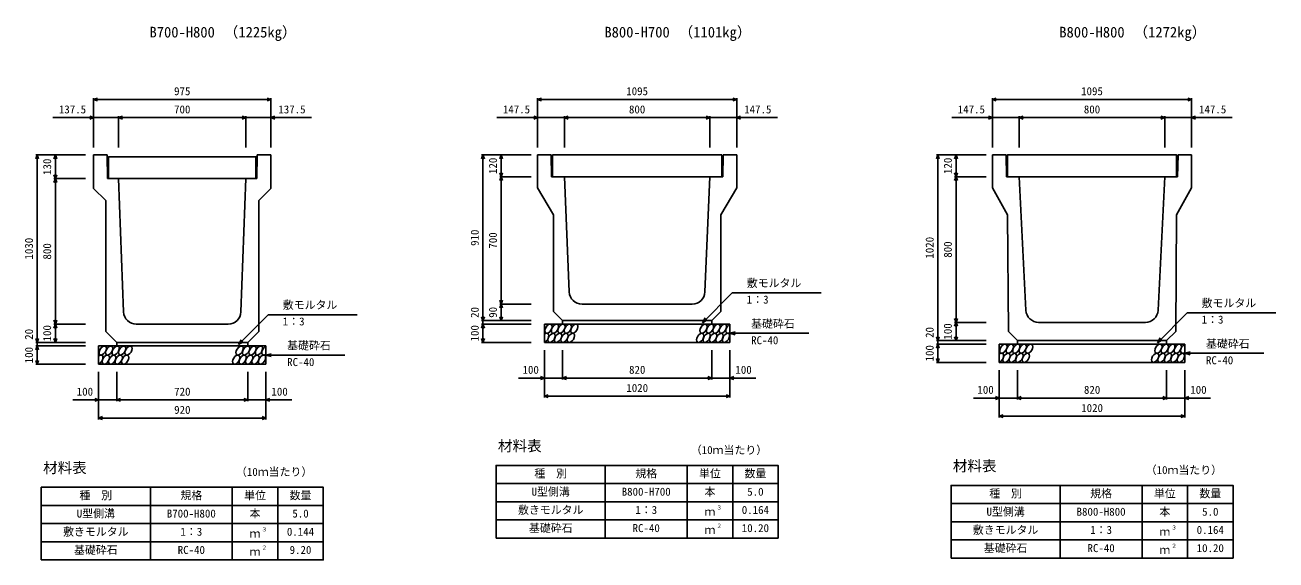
# Model space of a CAD drawing. Units: millimetres, scale not verified. Extents: x -33600 to 33600, y -11880 to 11880.
# Drawn here: x 4340 to 11215, y 1484 to 4424 of the extents above; entities that cross this region are included whole.
import ezdxf
from ezdxf.enums import TextEntityAlignment as Align

# ---------------------------------------------------------------- set-up
doc = ezdxf.new("R2010")
doc.units = ezdxf.units.MM
doc.header["$LTSCALE"] = 40
for name, color, linetype, lineweight in [('0-0_DIM', 7, 'Continuous', 25), ('0-2_HATCH', 6, 'Continuous', 25), ('0-3_HYO', 3, 'Continuous', 25), ('0-4_HYO2', 4, 'Continuous', 25), ('0-5_OUTLINE', 3, 'Continuous', 25), ('0-6_TXT', 7, 'Continuous', 25)]:
    doc.layers.add(name, color=color, linetype=linetype, lineweight=lineweight)
doc.styles.add('ＭＳ ゴシック', font='')
doc.styles.get('ＭＳ ゴシック').set_extended_font_data('MS Gothic')

msp = doc.modelspace()

# ---------------------------------------------------------------- linework, layer by layer
at = {"layer": '0-0_DIM'}
for p, q in [((4716.5, 4022.48), (4716.5, 3749.98)), ((5691.5, 4014.98), (4716.5, 4014.98)), ((5691.5, 4022.48), (5691.5, 3749.98)), ((7156.5, 4022.48), (7156.5, 3749.98)), ((8251.5, 4014.98), (7156.5, 4014.98)), ((8251.5, 4022.48), (8251.5, 3749.98)), ((9656.5, 4022.48), (9656.5, 3749.98)), ((10751.5, 4014.98), (9656.5, 4014.98)), ((10751.5, 4022.48), (10751.5, 3749.98)), ((4854, 3922.48), (4854, 3749.98)), ((5554, 3922.48), (5554, 3749.98)), ((7304, 3922.48), (7304, 3749.98)), ((8104, 3922.48), (8104, 3749.98)), ((9804, 3922.48), (9804, 3749.98)), ((10604, 3922.48), (10604, 3749.98)), ((4493.12, 3914.98), (4716.5, 3914.98)), ((4854, 3914.98), (4716.5, 3914.98)), ((4854, 3914.98), (5554, 3914.98)), ((5554, 3914.98), (5691.5, 3914.98)), ((5914.87, 3914.98), (5691.5, 3914.98)), ((6933.12, 3914.98), (7156.5, 3914.98)), ((7304, 3914.98), (7156.5, 3914.98)), ((7304, 3914.98), (8104, 3914.98)), ((8104, 3914.98), (8251.5, 3914.98)), ((8474.87, 3914.98), (8251.5, 3914.98)), ((9433.12, 3914.98), (9656.5, 3914.98)), ((9804, 3914.98), (9656.5, 3914.98)), ((9804, 3914.98), (10604, 3914.98)), ((10604, 3914.98), (10751.5, 3914.98)), ((10974.87, 3914.98), (10751.5, 3914.98)), ((4399, 3709.98), (4671.5, 3709.98)), ((4406.5, 3709.98), (4406.5, 2679.98)), ((4506.5, 3709.98), (4506.5, 3579.98)), ((6849, 3709.98), (7121.5, 3709.98)), ((6856.5, 3709.98), (6856.5, 2799.98)), ((6956.5, 3709.98), (6956.5, 3589.98)), ((9349, 3709.98), (9621.5, 3709.98)), ((9356.5, 3709.98), (9356.5, 2689.98)), ((9456.5, 3709.98), (9456.5, 3589.98)), ((4499, 3579.98), (4671.5, 3579.98)), ((4506.5, 3579.98), (4506.5, 2779.98)), ((6949, 3589.98), (7121.5, 3589.98)), ((6956.5, 3589.98), (6956.5, 2889.98)), ((9449, 3589.98), (9621.5, 3589.98)), ((9456.5, 3589.98), (9456.5, 2789.98)), ((6949, 2889.98), (7121.5, 2889.98)), ((6956.5, 2889.98), (6956.5, 2799.98)), ((8227.02, 2951.79), (8063.36, 2788.14)), ((8227.02, 2951.79), (8714.95, 2951.79)), ((5677.02, 2831.79), (5513.36, 2668.14)), ((5677.02, 2831.79), (6164.95, 2831.79)), ((10727.02, 2841.79), (10563.36, 2678.14)), ((10727.02, 2841.79), (11214.95, 2841.79)), ((4499, 2779.98), (4671.5, 2779.98)), ((4506.5, 2779.98), (4506.5, 2679.98)), ((6849, 2799.98), (7121.5, 2799.98)), ((6849, 2779.98), (7121.5, 2779.98)), ((8063.36, 2788.14), (8078.36, 2814.12)), ((8063.36, 2788.14), (8089.34, 2803.14)), ((9449, 2789.98), (9621.5, 2789.98)), ((9456.5, 2789.98), (9456.5, 2689.98)), ((5513.36, 2668.14), (5528.36, 2694.12)), ((5513.36, 2668.14), (5539.34, 2683.14)), ((8214, 2729.98), (8242.97, 2737.75)), ((8214, 2729.98), (8647.31, 2729.98)), ((8214, 2729.98), (8242.97, 2722.22)), ((9349, 2689.98), (9621.5, 2689.98)), ((10563.36, 2678.14), (10578.36, 2704.12)), ((10563.36, 2678.14), (10589.35, 2693.14)), ((4399, 2679.98), (4671.5, 2679.98)), ((4399, 2659.98), (4671.5, 2659.98)), ((5664, 2609.98), (5692.97, 2617.75)), ((6849, 2679.98), (7121.5, 2679.98)), ((7194, 2376.56), (7194, 2637.92)), ((7294, 2476.56), (7294, 2637.92)), ((8114, 2476.56), (8114, 2637.92)), ((8214, 2376.56), (8214, 2637.92)), ((9349, 2669.98), (9621.5, 2669.98)), ((10714, 2619.98), (10742.97, 2627.75)), ((10714, 2619.98), (11147.31, 2619.98)), ((10714, 2619.98), (10742.97, 2612.22)), ((4399, 2559.98), (4671.5, 2559.98)), ((5664, 2609.98), (6097.31, 2609.98)), ((5664, 2609.98), (5692.97, 2602.22)), ((9349, 2569.98), (9621.5, 2569.98)), ((4744, 2256.56), (4744, 2517.92)), ((4844, 2356.56), (4844, 2517.92)), ((5564, 2356.56), (5564, 2517.92)), ((5664, 2256.56), (5664, 2517.92)), ((7194, 2484.06), (7052.2, 2484.06)), ((7194, 2484.06), (7294, 2484.06)), ((7294, 2484.06), (8114, 2484.06)), ((8214, 2484.06), (8114, 2484.06)), ((8214, 2484.06), (8355.79, 2484.06)), ((9694, 2266.56), (9694, 2527.92)), ((9794, 2366.56), (9794, 2527.92)), ((10614, 2366.56), (10614, 2527.92)), ((10714, 2266.56), (10714, 2527.92)), ((4744, 2364.06), (4602.2, 2364.06)), ((4744, 2364.06), (4844, 2364.06)), ((4844, 2364.06), (5564, 2364.06)), ((5664, 2364.06), (5564, 2364.06)), ((5664, 2364.06), (5805.79, 2364.06)), ((7194, 2384.06), (8214, 2384.06)), ((9694, 2374.06), (9552.2, 2374.06)), ((9694, 2374.06), (9794, 2374.06)), ((9794, 2374.06), (10614, 2374.06)), ((10714, 2374.06), (10614, 2374.06)), ((10714, 2374.06), (10855.79, 2374.06)), ((9694, 2274.06), (10714, 2274.06)), ((4744, 2264.06), (5664, 2264.06))]:
    msp.add_line(p, q, dxfattribs=at)
for points in [[(4737.64, 4007.29), (4716.5, 4014.98), (4737.64, 4022.68)], [(5670.35, 4022.68), (5691.5, 4014.98), (5670.35, 4007.29)], [(7177.64, 4007.29), (7156.5, 4014.98), (7177.64, 4022.68)], [(8230.35, 4022.68), (8251.5, 4014.98), (8230.35, 4007.29)], [(9677.64, 4007.29), (9656.5, 4014.98), (9677.64, 4022.68)], [(10730.35, 4022.68), (10751.5, 4014.98), (10730.35, 4007.29)], [(4695.35, 3922.68), (4716.5, 3914.98), (4695.35, 3907.29)], [(4875.14, 3907.29), (4854, 3914.98), (4875.14, 3922.68)], [(5532.85, 3922.68), (5554, 3914.98), (5532.85, 3907.29)], [(5712.64, 3922.68), (5691.5, 3914.98), (5712.64, 3907.29)], [(7135.35, 3922.68), (7156.5, 3914.98), (7135.35, 3907.29)], [(7325.14, 3907.29), (7304, 3914.98), (7325.14, 3922.68)], [(8082.85, 3922.68), (8104, 3914.98), (8082.85, 3907.29)], [(8272.64, 3922.68), (8251.5, 3914.98), (8272.64, 3907.29)], [(9635.35, 3922.68), (9656.5, 3914.98), (9635.35, 3907.29)], [(9825.14, 3907.29), (9804, 3914.98), (9825.14, 3922.68)], [(10582.85, 3922.68), (10604, 3914.98), (10582.85, 3907.29)], [(10772.64, 3922.68), (10751.5, 3914.98), (10772.64, 3907.29)], [(4398.8, 3688.84), (4406.5, 3709.98), (4414.19, 3688.84)], [(4498.8, 3688.84), (4506.5, 3709.98), (4514.19, 3688.84)], [(6848.8, 3688.84), (6856.5, 3709.98), (6864.19, 3688.84)], [(6948.8, 3688.84), (6956.5, 3709.98), (6964.19, 3688.84)], [(9348.8, 3688.84), (9356.5, 3709.98), (9364.19, 3688.84)], [(9448.8, 3688.84), (9456.5, 3709.98), (9464.19, 3688.84)], [(4514.19, 3601.13), (4506.5, 3579.98), (4498.8, 3601.13)], [(4498.8, 3558.84), (4506.5, 3579.98), (4514.19, 3558.84)], [(6964.19, 3611.13), (6956.5, 3589.98), (6948.8, 3611.13)], [(6948.8, 3568.84), (6956.5, 3589.98), (6964.19, 3568.84)], [(9464.19, 3611.13), (9456.5, 3589.98), (9448.8, 3611.13)], [(9448.8, 3568.84), (9456.5, 3589.98), (9464.19, 3568.84)], [(6964.19, 2911.13), (6956.5, 2889.98), (6948.8, 2911.13)], [(6948.8, 2868.84), (6956.5, 2889.98), (6964.19, 2868.84)], [(6864.19, 2821.13), (6856.5, 2799.98), (6848.8, 2821.13)], [(6964.19, 2821.13), (6956.5, 2799.98), (6948.8, 2821.13)], [(4514.19, 2801.13), (4506.5, 2779.98), (4498.8, 2801.13)], [(4498.8, 2758.84), (4506.5, 2779.98), (4514.19, 2758.84)], [(6864.19, 2758.84), (6856.5, 2779.98), (6848.8, 2758.84)], [(6856.5, 2799.98), (6856.5, 2779.98), (6856.5, 2679.98)], [(9464.19, 2811.13), (9456.5, 2789.98), (9448.8, 2811.13)], [(9448.8, 2768.84), (9456.5, 2789.98), (9464.19, 2768.84)], [(4414.19, 2701.13), (4406.5, 2679.98), (4398.8, 2701.13)], [(4514.19, 2701.13), (4506.5, 2679.98), (4498.8, 2701.13)], [(6864.19, 2701.13), (6856.5, 2679.98), (6848.8, 2701.13)], [(9364.19, 2711.13), (9356.5, 2689.98), (9348.8, 2711.13)], [(9356.5, 2689.98), (9356.5, 2669.98), (9356.5, 2569.98)], [(9464.19, 2711.13), (9456.5, 2689.98), (9448.8, 2711.13)], [(4414.19, 2638.84), (4406.5, 2659.98), (4398.8, 2638.84)], [(4406.5, 2679.98), (4406.5, 2659.98), (4406.5, 2559.98)], [(9364.19, 2648.84), (9356.5, 2669.98), (9348.8, 2648.84)], [(4414.19, 2581.13), (4406.5, 2559.98), (4398.8, 2581.13)], [(9364.19, 2591.13), (9356.5, 2569.98), (9348.8, 2591.13)], [(7172.85, 2491.75), (7194, 2484.06), (7172.85, 2476.36)], [(7315.14, 2476.36), (7294, 2484.06), (7315.14, 2491.75)], [(8092.85, 2491.75), (8114, 2484.06), (8092.85, 2476.36)], [(8235.14, 2491.75), (8214, 2484.06), (8235.14, 2476.36)], [(4722.85, 2371.75), (4744, 2364.06), (4722.85, 2356.36)], [(4865.14, 2356.36), (4844, 2364.06), (4865.14, 2371.75)], [(5542.85, 2371.75), (5564, 2364.06), (5542.85, 2356.36)], [(5685.14, 2371.75), (5664, 2364.06), (5685.14, 2356.36)], [(7215.14, 2376.36), (7194, 2384.06), (7215.14, 2391.75)], [(8192.85, 2391.75), (8214, 2384.06), (8192.85, 2376.36)], [(9672.85, 2381.75), (9694, 2374.06), (9672.85, 2366.36)], [(9815.14, 2366.36), (9794, 2374.06), (9815.14, 2381.75)], [(10592.85, 2381.75), (10614, 2374.06), (10592.85, 2366.36)], [(10735.14, 2381.75), (10714, 2374.06), (10735.14, 2366.36)], [(4765.14, 2256.36), (4744, 2264.06), (4765.14, 2271.75)], [(5642.85, 2271.75), (5664, 2264.06), (5642.85, 2256.36)], [(9715.14, 2266.36), (9694, 2274.06), (9715.14, 2281.75)], [(10692.85, 2281.75), (10714, 2274.06), (10692.85, 2266.36)]]:
    msp.add_lwpolyline(points, dxfattribs=at)
at = {"layer": '0-2_HATCH'}
for points in [[(4799, 3579.98), (5609, 3579.98), (5609, 3699.98), (4799, 3699.98)], [(7239, 3589.98), (8169, 3589.98), (8169, 3709.98), (7239, 3709.98)], [(9739, 3589.98), (10669, 3589.98), (10669, 3709.98), (9739, 3709.98)]]:
    msp.add_lwpolyline(points, close=True, dxfattribs=at)
for centre in [(7216.89, 2754.98), (7252.36, 2754.98), (7287.84, 2754.98), (7323.32, 2754.98), (7358.79, 2754.98), (8069.09, 2754.98), (8104.57, 2754.98), (8140.04, 2754.98), (8175.52, 2754.98), (7233.77, 2704.99), (7269.25, 2704.99), (7304.72, 2704.99), (7340.2, 2704.99), (8050.5, 2704.99), (8085.97, 2704.99), (8121.45, 2704.99), (8156.93, 2704.99), (8192.4, 2704.99), (4766.89, 2634.98), (4783.77, 2584.99), (4802.36, 2634.98), (4819.25, 2584.99), (4837.84, 2634.98), (4854.72, 2584.99), (4873.32, 2634.98), (4890.2, 2584.99), (4908.79, 2634.98), (5500.5, 2584.99), (5519.09, 2634.98), (5535.97, 2584.99), (5554.57, 2634.98), (5571.45, 2584.99), (5590.04, 2634.98), (5606.93, 2584.99), (5625.52, 2634.98), (5642.4, 2584.99), (9716.89, 2644.98), (9733.77, 2594.99), (9752.36, 2644.98), (9769.24, 2594.99), (9787.84, 2644.98), (9804.72, 2594.99), (9823.31, 2644.98), (9840.2, 2594.99), (9858.79, 2644.98), (10550.5, 2594.99), (10569.09, 2644.98), (10585.97, 2594.99), (10604.57, 2644.98), (10621.45, 2594.99), (10640.04, 2644.98), (10656.93, 2594.99), (10675.52, 2644.98), (10692.4, 2594.99)]:
    msp.add_ellipse(centre, major_axis=(14.54, 23.54), ratio=0.5792, dxfattribs=at)
for centre, start_param, end_param in [((8211, 2754.98), 0.6666252, 4.1103269), ((7198.29, 2704.99), 3.7419964, 7.318141), ((5661, 2634.98), 0.6666252, 4.1103269), ((9698.29, 2594.99), 3.7419964, 7.318141), ((10711, 2644.98), 0.6666252, 4.1103269), ((4748.29, 2584.99), 3.7419964, 7.318141)]:
    msp.add_ellipse(centre, major_axis=(14.54, 23.54), ratio=0.5792, start_param=start_param, end_param=end_param, dxfattribs=at)
at = {"layer": '0-3_HYO'}
for p, q in [((7529, 2004.11), (7529, 1604.11)), ((7979, 2004.11), (7979, 1604.11)), ((8229, 2004.11), (8229, 1604.11)), ((5029, 1884.11), (5029, 1484.11)), ((5479, 1884.11), (5479, 1484.11)), ((5729, 1884.11), (5729, 1484.11)), ((6929, 1904.11), (8479, 1904.11)), ((10029, 1894.11), (10029, 1494.11)), ((10479, 1894.11), (10479, 1494.11)), ((10729, 1894.11), (10729, 1494.11)), ((9429, 1794.11), (10979, 1794.11)), ((4429, 1784.11), (5979, 1784.11))]:
    msp.add_line(p, q, dxfattribs=at)
for points in [[(6929, 1604.11), (8479, 1604.11), (8479, 2004.11), (6929, 2004.11)], [(4429, 1484.11), (5979, 1484.11), (5979, 1884.11), (4429, 1884.11)], [(9429, 1494.11), (10979, 1494.11), (10979, 1894.11), (9429, 1894.11)]]:
    msp.add_lwpolyline(points, close=True, dxfattribs=at)
at = {"layer": '0-4_HYO2'}
for p, q in [((6929, 1804.11), (8479, 1804.11)), ((4429, 1684.11), (5979, 1684.11)), ((6929, 1704.11), (8479, 1704.11)), ((9429, 1694.11), (10979, 1694.11)), ((4429, 1584.11), (5979, 1584.11)), ((9429, 1594.11), (10979, 1594.11))]:
    msp.add_line(p, q, dxfattribs=at)
at = {"layer": '0-5_OUTLINE'}
for p, q in [((4716.5, 3709.98), (4791.5, 3709.98)), ((4716.5, 3709.98), (4716.5, 3524.98)), ((4791.5, 3709.98), (4794, 3579.98)), ((5616.5, 3709.98), (5614, 3579.98)), ((5616.5, 3709.98), (5691.5, 3709.98)), ((5691.5, 3709.98), (5691.5, 3524.98)), ((7156.5, 3709.98), (7156.5, 3529.98)), ((7156.5, 3709.98), (7231.5, 3709.98)), ((7234, 3589.98), (7231.5, 3709.98)), ((8176.5, 3709.98), (8174, 3589.98)), ((9656.5, 3709.98), (9731.5, 3709.98)), ((9656.5, 3709.98), (9656.5, 3529.98)), ((9731.5, 3709.98), (9734, 3589.98)), ((10751.5, 3709.98), (10751.5, 3529.98)), ((4794, 3579.98), (4854, 3579.98)), ((4881.47, 2847.36), (4854, 3579.98)), ((5554, 3579.98), (5526.52, 2847.36)), ((5554, 3579.98), (5614, 3579.98)), ((7234, 3589.98), (7304, 3589.98)), ((7304, 3589.98), (7331.12, 2956.99)), ((8076.87, 2956.99), (8104, 3589.98)), ((8104, 3589.98), (8174, 3589.98)), ((9734, 3589.98), (9804, 3589.98)), ((9804, 3589.98), (9840.67, 2856.49)), ((10604, 3589.98), (10567.32, 2856.39)), ((10604, 3589.98), (10674, 3589.98)), ((4784, 3459.98), (4716.5, 3524.98)), ((5691.5, 3524.98), (5624, 3459.98)), ((7156.5, 3529.98), (7244, 3379.98)), ((8251.5, 3529.98), (8164, 3379.98)), ((4784, 2739.98), (4784, 3459.98)), ((5624, 2739.98), (5624, 3459.98)), ((7244, 3379.98), (7244, 2849.98)), ((8164, 3379.98), (8164, 2849.98)), ((7401.06, 2889.98), (8006.93, 2889.98)), ((7294, 2799.98), (7244, 2849.98)), ((8114, 2799.98), (8164, 2849.98)), ((4951.42, 2779.98), (5456.57, 2779.98)), ((8214, 2779.98), (7194, 2779.98)), ((7194, 2779.98), (7194, 2679.98)), ((7294, 2799.98), (8114, 2799.98)), ((7294, 2779.98), (7294, 2799.98)), ((8114, 2779.98), (8114, 2799.98)), ((8214, 2779.98), (8214, 2679.98)), ((9910.58, 2789.98), (10497.45, 2789.98)), ((4844, 2679.98), (4784, 2739.98)), ((5564, 2679.98), (5624, 2739.98)), ((9794, 2689.98), (9744, 2739.98)), ((10614, 2689.98), (9794, 2689.98)), ((9794, 2669.98), (9794, 2689.98)), ((10614, 2689.98), (10664, 2739.98)), ((10614, 2669.98), (10614, 2689.98)), ((5664, 2659.98), (4744, 2659.98)), ((4744, 2659.98), (4744, 2559.98)), ((4844, 2679.98), (5564, 2679.98)), ((4844, 2659.98), (4844, 2679.98)), ((5564, 2659.98), (5564, 2679.98)), ((5664, 2659.98), (5664, 2559.98)), ((8214, 2679.98), (7194, 2679.98)), ((10714, 2669.98), (9694, 2669.98)), ((9694, 2669.98), (9694, 2569.98)), ((10714, 2669.98), (10714, 2569.98)), ((5664, 2559.98), (4744, 2559.98)), ((10714, 2569.98), (9694, 2569.98))]:
    msp.add_line(p, q, dxfattribs=at)
for points in [[(8176.5, 3709.98), (8251.5, 3709.98), (8251.5, 3529.98)], [(10751.5, 3709.98), (10676.5, 3709.98), (10674, 3589.98)], [(9656.5, 3529.98), (9739.5, 3379.98), (9744, 2739.98)], [(10751.5, 3529.98), (10668.5, 3379.98), (10664, 2739.98)]]:
    msp.add_lwpolyline(points, dxfattribs=at)
for centre, start, end in [((7401.06, 2959.98), 182.45403, 270), ((8006.93, 2959.98), 270, 357.54597), ((4951.42, 2849.98), 182.14759, 270), ((5456.57, 2849.98), 270, 357.85241), ((9910.58, 2859.98), 182.8624, 270), ((10497.41, 2859.98), 270, 357.13759)]:
    msp.add_arc(centre, 70, start, end, dxfattribs=at)

# ---------------------------------------------------------------- texts
at = {"layer": '0-0_DIM', "style": 'ＭＳ ゴシック'}
for s, p in [('975', (5159, 4024.98)), ('1095', (7644, 4024.98)), ('1095', (10144, 4024.98)), ('137.5', (4525.89, 3924.98)), ('700', (5159, 3924.98)), ('137.5', (5732.1, 3924.98)), ('147.5', (6965.89, 3924.98)), ('800', (7659, 3924.98)), ('147.5', (8292.1, 3924.98)), ('147.5', (9465.89, 3924.98)), ('800', (10159, 3924.98)), ('147.5', (10792.1, 3924.98)), ('敷モルタル', (8306.39, 2970.53)), ('敷モルタル', (5756.39, 2850.53)), ('1：3', (8306.39, 2879.84)), ('敷モルタル', (10806.39, 2860.53)), ('1：3', (10806.39, 2769.84)), ('1：3', (5756.39, 2759.84)), ('基礎砕石', (8330.32, 2747.16)), ('基礎砕石', (5780.32, 2627.16)), ('RC-40', (8330.32, 2656.47)), ('基礎砕石', (10830.32, 2637.16)), ('RC-40', (5780.32, 2536.47)), ('100', (7074, 2494.06)), ('820', (7659.53, 2494.06)), ('100', (8244, 2494.06)), ('RC-40', (10830.32, 2546.47)), ('100', (4624, 2374.06)), ('720', (5159.53, 2374.06)), ('100', (5694, 2374.06)), ('1020', (7644.53, 2394.06)), ('100', (9574, 2384.06)), ('820', (10159.53, 2384.06)), ('100', (10744, 2384.06)), ('1020', (10144.53, 2284.06)), ('920', (5159.53, 2274.06))]:
    msp.add_text(s, height=43.99, dxfattribs=at).set_placement(p, align=Align.BOTTOM_LEFT)
for s, p in [('130', (4496.5, 3599.98)), ('120', (6946.5, 3604.98)), ('120', (9446.5, 3604.98)), ('1030', (4396.5, 3134.98)), ('910', (6846.5, 3209.98)), ('700', (6946.5, 3194.98)), ('1020', (9346.5, 3139.98)), ('800', (9446.5, 3144.98)), ('800', (4496.5, 3134.98)), ('20', (6846.5, 2814.3)), ('90', (6946.5, 2814.98)), ('20', (4396.5, 2694.3)), ('100', (4496.5, 2684.98)), ('100', (6846.5, 2684.98)), ('20', (9346.5, 2704.3)), ('100', (9446.5, 2694.98)), ('100', (4396.5, 2564.98)), ('100', (9346.5, 2574.98))]:
    msp.add_text(s, height=43.99, rotation=90, dxfattribs=at).set_placement(p, align=Align.BOTTOM_LEFT)
at = {"layer": '0-6_TXT', "style": 'ＭＳ ゴシック'}
for s, height, p in [('B700-H800', 58.65, (5024, 4337.71)), ('（1225kg）', 58.65, (5432.37, 4337.71)), ('B800-H700', 58.65, (7524, 4337.71)), ('（1101kg）', 58.65, (7932.37, 4337.71)), ('B800-H800', 58.65, (10024, 4337.71)), ('（1272kg）', 58.65, (10432.37, 4337.71)), ('材料表', 58.65, (6939, 2064.11)), ('（10ｍ当たり）', 43.99, (7998.99, 2053.11)), ('材料表', 58.65, (4439, 1944.11)), ('（10ｍ当たり）', 43.99, (5498.99, 1933.11)), ('材料表', 58.65, (9439, 1954.11)), ('（10ｍ当たり）', 43.99, (10498.99, 1943.11)), ('種\u3000別', 43.99, (7139, 1924.11)), ('規格', 43.99, (7694, 1924.11)), ('単位', 43.99, (8044, 1924.11)), ('数量', 43.99, (8294, 1924.11)), ('種\u3000別', 43.99, (4639, 1804.11)), ('規格', 43.99, (5194, 1804.11)), ('単位', 43.99, (5544, 1804.11)), ('数量', 43.99, (5794, 1804.11)), ('U型側溝', 43.99, (7124, 1824.11)), ('B800-H700', 43.99, (7619, 1824.11)), ('本', 43.99, (8074, 1824.11)), ('5.0', 43.99, (8309, 1824.11)), ('種\u3000別', 43.99, (9639, 1814.11)), ('規格', 43.99, (10194, 1814.11)), ('単位', 43.99, (10544, 1814.11)), ('数量', 43.99, (10794, 1814.11)), ('敷きモルタル', 43.99, (7049, 1724.11)), ('U型側溝', 43.99, (4624, 1704.11)), ('B700-H800', 43.99, (5119, 1704.11)), ('本', 43.99, (5574, 1704.11)), ('5.0', 43.99, (5809, 1704.11)), ('1：3', 43.99, (7694, 1724.11)), ('ｍ', 43.99, (8074, 1714.11)), ('３', 21.99, (8139.54, 1754.48)), ('0.164', 43.99, (8279, 1724.11)), ('U型側溝', 43.99, (9624, 1714.11)), ('B800-H800', 43.99, (10119, 1714.11)), ('本', 43.99, (10574, 1714.11)), ('5.0', 43.99, (10809, 1714.11)), ('敷きモルタル', 43.99, (4549, 1604.11)), ('1：3', 43.99, (5194, 1604.11)), ('３', 21.99, (5639.54, 1634.48)), ('0.144', 43.99, (5779, 1604.11)), ('基礎砕石', 43.99, (7109, 1624.11)), ('RC-40', 43.99, (7679, 1624.11)), ('ｍ', 43.99, (8074, 1614.11)), ('２', 21.99, (8139.54, 1654.48)), ('10.20', 43.99, (8279, 1624.11)), ('敷きモルタル', 43.99, (9549, 1614.11)), ('1：3', 43.99, (10194, 1614.11)), ('ｍ', 43.99, (10574, 1604.11)), ('３', 21.99, (10639.54, 1644.48)), ('0.164', 43.99, (10779, 1614.11)), ('ｍ', 43.99, (5574, 1594.11)), ('基礎砕石', 43.99, (4609, 1504.11)), ('RC-40', 43.99, (5179, 1504.11)), ('ｍ', 43.99, (5574, 1494.11)), ('２', 21.99, (5639.54, 1534.48)), ('9.20', 43.99, (5794, 1504.11)), ('基礎砕石', 43.99, (9609, 1514.11)), ('RC-40', 43.99, (10179, 1514.11)), ('ｍ', 43.99, (10574, 1504.11)), ('２', 21.99, (10639.54, 1544.48)), ('10.20', 43.99, (10779, 1514.11))]:
    msp.add_text(s, height=height, dxfattribs=at).set_placement(p, align=Align.BOTTOM_LEFT)

doc.saveas('drawing.dxf')
